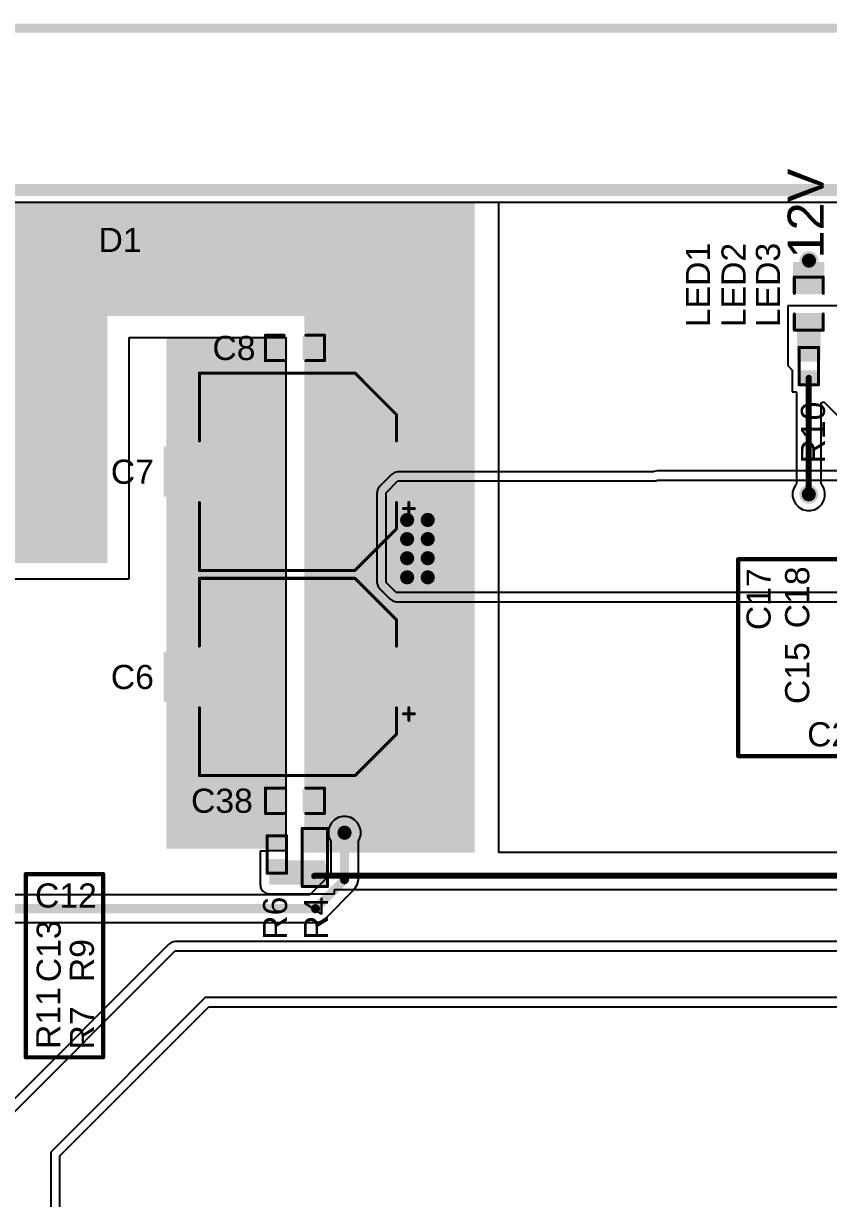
# Model space of a CAD drawing. Header units: millimetres. Extents: x -1.53 to 7.44, y -0.61 to 4.57.
# Drawn here: x 0.169 to 1.504, y 2.585 to 4.532 of the extents above; entities that cross this region are included whole.
import ezdxf

# ---------------------------------------------------------------- set-up
doc = ezdxf.new("R2010")
doc.units = ezdxf.units.MM
doc.header["$MEASUREMENT"] = 0
for name, color, linetype in [('BottomLayer', 5, 'Continuous'), ('BottomSolder', 6, 'Continuous'), ('Mechanical1', 6, 'Continuous'), ('Mechanical2', 216, 'Continuous'), ('TopLayer', 1, 'Continuous'), ('TopOverlay', 2, 'Continuous'), ('TopPaste', 8, 'Continuous'), ('TopSolder', 216, 'Continuous'), ('ViaHoleLayer', 16, 'Continuous')]:
    doc.layers.add(name, color=color, linetype=linetype)
doc.styles.add('Arial', font='', dxfattribs={"height": 0.2})
doc.styles.get('Arial').set_extended_font_data('Arial')

# ---------------------------------------------------------------- blocks, each defined once
blk = doc.blocks.new('R___0402_123')
at = {"layer": 'TopLayer'}
for points in [[(-0.0275, -0.0125), (-0.0275, 0.0125), (-0.0095, 0.0125), (-0.0095, -0.0125)], [(0.0095, -0.0125), (0.0095, 0.0125), (0.0275, 0.0125), (0.0275, -0.0125)]]:
    blk.add_hatch(color=1, dxfattribs=at).paths.add_polyline_path(points)
at = {"layer": 'TopPaste'}
for points in [[(-0.0275, -0.0125), (-0.0275, 0.0125), (-0.0095, 0.0125), (-0.0095, -0.0125)], [(0.0095, -0.0125), (0.0095, 0.0125), (0.0275, 0.0125), (0.0275, -0.0125)]]:
    blk.add_hatch(color=8, dxfattribs=at).paths.add_polyline_path(points)
at = {"layer": 'TopSolder'}
for points in [[(-0.0297, -0.0147), (-0.0297, 0.0147), (-0.0073, 0.0147), (-0.0073, -0.0147)], [(0.0073, -0.0147), (0.0073, 0.0147), (0.0297, 0.0147), (0.0297, -0.0147)]]:
    blk.add_hatch(color=216, dxfattribs=at).paths.add_polyline_path(points)
at = {"layer": 'TopOverlay'}
for points, const_width in [([(-0.031, 0.016), (0.031, 0.016)], 0.005), ([(-0.031, 0.016), (-0.031, -0.016)], 0.005), ([(0.031, 0.016), (0.031, -0.016)], 0.005), ([(-0.031, -0.016), (0.031, -0.016)], 0.005), ([(-0.032, -0.017), (0.032, -0.017)], 0.000127)]:
    blk.add_lwpolyline(points, dxfattribs=dict(at, const_width=const_width))
for points, const_width in [([(-0.0323, 0.016, 1), (-0.0297, 0.016, 1)], 0.0025), ([(-0.0323, 0.016, 1), (-0.0297, 0.016, 1)], 0.0025), ([(0.0297, 0.016, 1), (0.0323, 0.016, 1)], 0.0025), ([(0.0297, 0.016, 1), (0.0323, 0.016, 1)], 0.0025), ([(-0.0323, -0.016, 1), (-0.0297, -0.016, 1)], 0.0025), ([(-0.0323, -0.016, 1), (-0.0297, -0.016, 1)], 0.0025), ([(-0.032, -0.017, 1), (-0.032, -0.017, 1)], 0.0000635), ([(0.0297, -0.016, 1), (0.0323, -0.016, 1)], 0.0025), ([(0.0297, -0.016, 1), (0.0323, -0.016, 1)], 0.0025), ([(0.032, -0.017, 1), (0.032, -0.017, 1)], 0.0000635)]:
    blk.add_lwpolyline(points, format="xyb", close=True, dxfattribs=dict(at, const_width=const_width))
blk = doc.blocks.new('R___0402_127')
at = {"layer": 'TopLayer'}
for points in [[(-0.0275, -0.0125), (-0.0275, 0.0125), (-0.0095, 0.0125), (-0.0095, -0.0125)], [(0.0095, -0.0125), (0.0095, 0.0125), (0.0275, 0.0125), (0.0275, -0.0125)]]:
    blk.add_hatch(color=1, dxfattribs=at).paths.add_polyline_path(points)
at = {"layer": 'TopPaste'}
for points in [[(-0.0275, -0.0125), (-0.0275, 0.0125), (-0.0095, 0.0125), (-0.0095, -0.0125)], [(0.0095, -0.0125), (0.0095, 0.0125), (0.0275, 0.0125), (0.0275, -0.0125)]]:
    blk.add_hatch(color=8, dxfattribs=at).paths.add_polyline_path(points)
at = {"layer": 'TopSolder'}
for points in [[(-0.0297, -0.0147), (-0.0297, 0.0147), (-0.0073, 0.0147), (-0.0073, -0.0147)], [(0.0073, -0.0147), (0.0073, 0.0147), (0.0297, 0.0147), (0.0297, -0.0147)]]:
    blk.add_hatch(color=216, dxfattribs=at).paths.add_polyline_path(points)
at = {"layer": 'TopOverlay'}
for points, const_width in [([(-0.031, -0.016), (-0.031, 0.016)], 0.005), ([(0.031, 0.016), (-0.031, 0.016)], 0.005), ([(0.031, -0.016), (0.031, 0.016)], 0.005), ([(0.031, -0.016), (-0.031, -0.016)], 0.005), ([(0.032, -0.017), (-0.032, -0.017)], 0.000127)]:
    blk.add_lwpolyline(points, dxfattribs=dict(at, const_width=const_width))
for points, const_width in [([(-0.0323, 0.016, 1), (-0.0297, 0.016, 1)], 0.0025), ([(-0.0323, 0.016, 1), (-0.0297, 0.016, 1)], 0.0025), ([(0.0297, 0.016, 1), (0.0323, 0.016, 1)], 0.0025), ([(0.0297, 0.016, 1), (0.0323, 0.016, 1)], 0.0025), ([(-0.0323, -0.016, 1), (-0.0297, -0.016, 1)], 0.0025), ([(-0.0323, -0.016, 1), (-0.0297, -0.016, 1)], 0.0025), ([(-0.032, -0.017, 1), (-0.032, -0.017, 1)], 0.0000635), ([(0.0297, -0.016, 1), (0.0323, -0.016, 1)], 0.0025), ([(0.0297, -0.016, 1), (0.0323, -0.016, 1)], 0.0025), ([(0.032, -0.017, 1), (0.032, -0.017, 1)], 0.0000635)]:
    blk.add_lwpolyline(points, format="xyb", close=True, dxfattribs=dict(at, const_width=const_width))
blk = doc.blocks.new('R___0603_129')
at = {"layer": 'TopLayer'}
for points in [[(-0.015, 0.0175), (-0.015, -0.0175), (-0.045, -0.0175), (-0.045, 0.0175)], [(0.045, 0.0175), (0.045, -0.0175), (0.015, -0.0175), (0.015, 0.0175)]]:
    blk.add_hatch(color=1, dxfattribs=at).paths.add_polyline_path(points)
at = {"layer": 'TopPaste'}
for points in [[(-0.015, 0.0175), (-0.015, -0.0175), (-0.045, -0.0175), (-0.045, 0.0175)], [(0.045, 0.0175), (0.045, -0.0175), (0.015, -0.0175), (0.015, 0.0175)]]:
    blk.add_hatch(color=8, dxfattribs=at).paths.add_polyline_path(points)
at = {"layer": 'TopSolder'}
for points in [[(-0.011, 0.0215), (-0.011, -0.0215), (-0.049, -0.0215), (-0.049, 0.0215)], [(0.049, 0.0215), (0.049, -0.0215), (0.011, -0.0215), (0.011, 0.0215)]]:
    blk.add_hatch(color=216, dxfattribs=at).paths.add_polyline_path(points)
at = {"layer": 'TopOverlay', "const_width": 0.005}
for points in [[(-0.048, 0.021), (0.048, 0.021)], [(-0.048, 0.021), (-0.048, -0.021)], [(0.048, 0.021), (0.048, -0.021)], [(-0.048, -0.021), (0.048, -0.021)]]:
    blk.add_lwpolyline(points, dxfattribs=at)
at = {"layer": 'TopOverlay', "const_width": 0.0025}
for points in [[(-0.04925, 0.021, 1), (-0.04675, 0.021, 1)], [(-0.04925, 0.021, 1), (-0.04675, 0.021, 1)], [(0.04675, 0.021, 1), (0.04925, 0.021, 1)], [(0.04675, 0.021, 1), (0.04925, 0.021, 1)], [(-0.04925, -0.021, 1), (-0.04675, -0.021, 1)], [(-0.04925, -0.021, 1), (-0.04675, -0.021, 1)], [(0.04675, -0.021, 1), (0.04925, -0.021, 1)], [(0.04675, -0.021, 1), (0.04925, -0.021, 1)]]:
    blk.add_lwpolyline(points, format="xyb", close=True, dxfattribs=at)
blk = doc.blocks.new('LED_0603_144')
at = {"layer": 'TopLayer'}
for points in [[(-0.0394, 0.0197), (-0.0197, 0.0197), (-0.0197, -0.0197), (-0.0394, -0.0197)], [(0.0197, 0.0197), (0.0394, 0.0197), (0.0394, -0.0197), (0.0197, -0.0197)]]:
    blk.add_hatch(color=1, dxfattribs=at).paths.add_polyline_path(points)
at = {"layer": 'TopOverlay'}
blk.add_hatch(color=2, dxfattribs=at).paths.add_polyline_path([(0.044, -0.026), (0.069, -0.026), (0.069, 0.026), (0.044, 0.026)])
at = {"layer": 'TopPaste'}
for points in [[(-0.0394, 0.0197), (-0.0197, 0.0197), (-0.0197, -0.0197), (-0.0394, -0.0197)], [(0.0197, 0.0197), (0.0394, 0.0197), (0.0394, -0.0197), (0.0197, -0.0197)]]:
    blk.add_hatch(color=8, dxfattribs=at).paths.add_polyline_path(points)
at = {"layer": 'TopSolder'}
for points in [[(-0.0434, 0.0237), (-0.0157, 0.0237), (-0.0157, -0.0237), (-0.0434, -0.0237)], [(0.0157, 0.0237), (0.0434, 0.0237), (0.0434, -0.0237), (0.0157, -0.0237)]]:
    blk.add_hatch(color=216, dxfattribs=at).paths.add_polyline_path(points)
at = {"layer": 'TopOverlay', "const_width": 0.005}
for points in [[(-0.044, 0.024), (-0.044, -0.024)], [(-0.044, 0.024), (-0.017, 0.024)], [(0.017, 0.024), (0.044, 0.024)], [(0.044, 0.024), (0.044, -0.024)], [(-0.044, -0.024), (-0.017, -0.024)], [(0.017, -0.024), (0.044, -0.024)]]:
    blk.add_lwpolyline(points, dxfattribs=at)
at = {"layer": 'TopOverlay', "const_width": 0.0025}
for points in [[(-0.0452, 0.024, 1), (-0.0428, 0.024, 1)], [(-0.0452, 0.024, 1), (-0.0428, 0.024, 1)], [(-0.0182, 0.024, 1), (-0.0158, 0.024, 1)], [(0.0158, 0.024, 1), (0.0182, 0.024, 1)], [(0.0428, 0.024, 1), (0.0453, 0.024, 1)], [(0.0428, 0.024, 1), (0.0453, 0.024, 1)], [(-0.0452, -0.024, 1), (-0.0428, -0.024, 1)], [(-0.0452, -0.024, 1), (-0.0428, -0.024, 1)], [(-0.0182, -0.024, 1), (-0.0158, -0.024, 1)], [(0.0158, -0.024, 1), (0.0182, -0.024, 1)], [(0.0428, -0.024, 1), (0.0453, -0.024, 1)], [(0.0428, -0.024, 1), (0.0453, -0.024, 1)]]:
    blk.add_lwpolyline(points, format="xyb", close=True, dxfattribs=at)
blk = doc.blocks.new('D2P____177')
at = {"layer": 'TopLayer'}
for points in [[(-0.225, 0.385), (0.225, 0.385), (0.225, 0.035), (-0.225, 0.035)], [(-0.1409, -0.135), (-0.0591, -0.135), (-0.0591, -0.285), (-0.1409, -0.285)], [(0.0591, -0.135), (0.1409, -0.135), (0.1409, -0.285), (0.0591, -0.285)]]:
    blk.add_hatch(color=1, dxfattribs=at).paths.add_polyline_path(points)
at = {"layer": 'TopPaste'}
for points in [[(-0.225, 0.385), (0.225, 0.385), (0.225, 0.035), (-0.225, 0.035)], [(-0.1409, -0.135), (-0.0591, -0.135), (-0.0591, -0.285), (-0.1409, -0.285)], [(0.0591, -0.135), (0.1409, -0.135), (0.1409, -0.285), (0.0591, -0.285)]]:
    blk.add_hatch(color=8, dxfattribs=at).paths.add_polyline_path(points)
at = {"layer": 'TopSolder'}
for points in [[(-0.229, 0.389), (0.229, 0.389), (0.229, 0.031), (-0.229, 0.031)], [(-0.1449, -0.131), (-0.0551, -0.131), (-0.0551, -0.289), (-0.1449, -0.289)], [(0.0551, -0.131), (0.1449, -0.131), (0.1449, -0.289), (0.0551, -0.289)]]:
    blk.add_hatch(color=216, dxfattribs=at).paths.add_polyline_path(points)
at = {"layer": 'TopOverlay', "const_width": 0.01}
for points in [[(-0.205, -0.064), (-0.205, 0.02)], [(0.201, -0.064), (0.201, 0.02)], [(0.201, -0.064), (-0.205, -0.064)], [(-0.151, -0.21), (-0.156, -0.205)], [(-0.156, -0.215), (-0.156, -0.205)], [(-0.156, -0.215), (-0.151, -0.21)]]:
    blk.add_lwpolyline(points, dxfattribs=at)
at = {"layer": 'TopOverlay', "const_width": 0.005}
for points in [[(-0.2075, 0.02, 1), (-0.2025, 0.02, 1)], [(0.1985, 0.02, 1), (0.2035, 0.02, 1)], [(-0.2075, -0.064, 1), (-0.2025, -0.064, 1)], [(-0.2075, -0.064, 1), (-0.2025, -0.064, 1)], [(0.1985, -0.064, 1), (0.2035, -0.064, 1)], [(0.1985, -0.064, 1), (0.2035, -0.064, 1)], [(-0.1585, -0.205, 1), (-0.1535, -0.205, 1)], [(-0.1585, -0.205, 1), (-0.1535, -0.205, 1)], [(-0.1585, -0.215, 1), (-0.1535, -0.215, 1)], [(-0.1585, -0.215, 1), (-0.1535, -0.215, 1)], [(-0.1535, -0.21, 1), (-0.1485, -0.21, 1)], [(-0.1535, -0.21, 1), (-0.1485, -0.21, 1)]]:
    blk.add_lwpolyline(points, format="xyb", close=True, dxfattribs=at)
blk = doc.blocks.new('C___0603_223')
at = {"layer": 'TopLayer'}
for points in [[(-0.015, 0.0175), (-0.015, -0.0175), (-0.045, -0.0175), (-0.045, 0.0175)], [(0.045, 0.0175), (0.045, -0.0175), (0.015, -0.0175), (0.015, 0.0175)]]:
    blk.add_hatch(color=1, dxfattribs=at).paths.add_polyline_path(points)
at = {"layer": 'TopPaste'}
for points in [[(-0.015, 0.0175), (-0.015, -0.0175), (-0.045, -0.0175), (-0.045, 0.0175)], [(0.045, 0.0175), (0.045, -0.0175), (0.015, -0.0175), (0.015, 0.0175)]]:
    blk.add_hatch(color=8, dxfattribs=at).paths.add_polyline_path(points)
at = {"layer": 'TopSolder'}
for points in [[(-0.0126, 0.0199), (-0.0126, -0.0199), (-0.0474, -0.0199), (-0.0474, 0.0199)], [(0.0474, 0.0199), (0.0474, -0.0199), (0.0126, -0.0199), (0.0126, 0.0199)]]:
    blk.add_hatch(color=216, dxfattribs=at).paths.add_polyline_path(points)
at = {"layer": 'TopOverlay', "const_width": 0.005}
for points in [[(-0.049, 0.021), (-0.018, 0.021)], [(-0.049, -0.021), (-0.049, 0.021)], [(0.018, 0.021), (0.049, 0.021)], [(0.049, -0.021), (0.049, 0.021)], [(-0.049, -0.021), (-0.018, -0.021)], [(0.018, -0.021), (0.049, -0.021)]]:
    blk.add_lwpolyline(points, dxfattribs=at)
at = {"layer": 'TopOverlay', "const_width": 0.0025}
for points in [[(-0.0503, 0.021, 1), (-0.0478, 0.021, 1)], [(-0.0503, 0.021, 1), (-0.0478, 0.021, 1)], [(-0.0192, 0.021, 1), (-0.0168, 0.021, 1)], [(0.0168, 0.021, 1), (0.0192, 0.021, 1)], [(0.0478, 0.021, 1), (0.0503, 0.021, 1)], [(0.0478, 0.021, 1), (0.0503, 0.021, 1)], [(-0.0503, -0.021, 1), (-0.0478, -0.021, 1)], [(-0.0503, -0.021, 1), (-0.0478, -0.021, 1)], [(-0.0192, -0.021, 1), (-0.0168, -0.021, 1)], [(0.0168, -0.021, 1), (0.0192, -0.021, 1)], [(0.0478, -0.021, 1), (0.0503, -0.021, 1)], [(0.0478, -0.021, 1), (0.0503, -0.021, 1)]]:
    blk.add_lwpolyline(points, format="xyb", close=True, dxfattribs=at)
blk = doc.blocks.new('C___0603_224')
at = {"layer": 'TopLayer'}
for points in [[(-0.015, 0.0175), (-0.015, -0.0175), (-0.045, -0.0175), (-0.045, 0.0175)], [(0.045, 0.0175), (0.045, -0.0175), (0.015, -0.0175), (0.015, 0.0175)]]:
    blk.add_hatch(color=1, dxfattribs=at).paths.add_polyline_path(points)
at = {"layer": 'TopPaste'}
for points in [[(-0.015, 0.0175), (-0.015, -0.0175), (-0.045, -0.0175), (-0.045, 0.0175)], [(0.045, 0.0175), (0.045, -0.0175), (0.015, -0.0175), (0.015, 0.0175)]]:
    blk.add_hatch(color=8, dxfattribs=at).paths.add_polyline_path(points)
at = {"layer": 'TopSolder'}
for points in [[(-0.0126, 0.0199), (-0.0126, -0.0199), (-0.0474, -0.0199), (-0.0474, 0.0199)], [(0.0474, 0.0199), (0.0474, -0.0199), (0.0126, -0.0199), (0.0126, 0.0199)]]:
    blk.add_hatch(color=216, dxfattribs=at).paths.add_polyline_path(points)
at = {"layer": 'TopOverlay', "const_width": 0.005}
for points in [[(-0.049, 0.021), (-0.018, 0.021)], [(-0.049, -0.021), (-0.049, 0.021)], [(0.018, 0.021), (0.049, 0.021)], [(0.049, -0.021), (0.049, 0.021)], [(-0.049, -0.021), (-0.018, -0.021)], [(0.018, -0.021), (0.049, -0.021)]]:
    blk.add_lwpolyline(points, dxfattribs=at)
at = {"layer": 'TopOverlay', "const_width": 0.0025}
for points in [[(-0.0503, 0.021, 1), (-0.0478, 0.021, 1)], [(-0.0503, 0.021, 1), (-0.0478, 0.021, 1)], [(-0.0192, 0.021, 1), (-0.0168, 0.021, 1)], [(0.0168, 0.021, 1), (0.0192, 0.021, 1)], [(0.0478, 0.021, 1), (0.0503, 0.021, 1)], [(0.0478, 0.021, 1), (0.0503, 0.021, 1)], [(-0.0503, -0.021, 1), (-0.0478, -0.021, 1)], [(-0.0503, -0.021, 1), (-0.0478, -0.021, 1)], [(-0.0192, -0.021, 1), (-0.0168, -0.021, 1)], [(0.0168, -0.021, 1), (0.0192, -0.021, 1)], [(0.0478, -0.021, 1), (0.0503, -0.021, 1)], [(0.0478, -0.021, 1), (0.0503, -0.021, 1)]]:
    blk.add_lwpolyline(points, format="xyb", close=True, dxfattribs=at)
blk = doc.blocks.new('25SVPF100M_225')
at = {"layer": 'TopLayer'}
for points in [[(-0.2185, 0.0374), (-0.0551, 0.0374), (-0.0551, -0.0374), (-0.2185, -0.0374)], [(0.0551, 0.0374), (0.2185, 0.0374), (0.2185, -0.0374), (0.0551, -0.0374)]]:
    blk.add_hatch(color=1, dxfattribs=at).paths.add_polyline_path(points)
at = {"layer": 'TopPaste'}
for points in [[(-0.2185, 0.0374), (-0.0551, 0.0374), (-0.0551, -0.0374), (-0.2185, -0.0374)], [(0.0551, 0.0374), (0.2185, 0.0374), (0.2185, -0.0374), (0.0551, -0.0374)]]:
    blk.add_hatch(color=8, dxfattribs=at).paths.add_polyline_path(points)
at = {"layer": 'TopSolder'}
for points in [[(-0.2225, 0.0414), (-0.0511, 0.0414), (-0.0511, -0.0414), (-0.2225, -0.0414)], [(0.0511, 0.0414), (0.2225, 0.0414), (0.2225, -0.0414), (0.0511, -0.0414)]]:
    blk.add_hatch(color=216, dxfattribs=at).paths.add_polyline_path(points)
at = {"layer": 'TopOverlay', "const_width": 0.005}
for points in [[(-0.0945, 0.1634), (-0.1634, 0.0945)], [(0.1634, 0.1634), (-0.0945, 0.1634)], [(0.1634, 0.1634), (0.1634, 0.0512)], [(-0.1634, 0.0945), (-0.1634, 0.0512)], [(-0.175, 0.061), (-0.193, 0.061)], [(-0.184, 0.072), (-0.184, 0.051)], [(-0.1634, -0.0512), (-0.1634, -0.0945)], [(0.1634, -0.0512), (0.1634, -0.1634)], [(-0.0945, -0.1634), (-0.1634, -0.0945)], [(0.1634, -0.1634), (-0.0945, -0.1634)]]:
    blk.add_lwpolyline(points, dxfattribs=at)
at = {"layer": 'TopOverlay', "const_width": 0.0025}
for points in [[(-0.0957, 0.1634, 1), (-0.0932, 0.1634, 1)], [(-0.0957, 0.1634, 1), (-0.0932, 0.1634, 1)], [(0.1621, 0.1634, 1), (0.1646, 0.1634, 1)], [(0.1621, 0.1634, 1), (0.1646, 0.1634, 1)], [(-0.1646, 0.0945, 1), (-0.1621, 0.0945, 1)], [(-0.1646, 0.0945, 1), (-0.1621, 0.0945, 1)], [(-0.1943, 0.061, 1), (-0.1918, 0.061, 1)], [(-0.1852, 0.072, 1), (-0.1827, 0.072, 1)], [(-0.1762, 0.061, 1), (-0.1737, 0.061, 1)], [(-0.1852, 0.051, 1), (-0.1827, 0.051, 1)], [(-0.1646, 0.0512, 1), (-0.1621, 0.0512, 1)], [(0.1621, 0.0512, 1), (0.1646, 0.0512, 1)], [(-0.1646, -0.0512, 1), (-0.1621, -0.0512, 1)], [(0.1621, -0.0512, 1), (0.1646, -0.0512, 1)], [(-0.1646, -0.0945, 1), (-0.1621, -0.0945, 1)], [(-0.1646, -0.0945, 1), (-0.1621, -0.0945, 1)], [(-0.0957, -0.1634, 1), (-0.0932, -0.1634, 1)], [(-0.0957, -0.1634, 1), (-0.0932, -0.1634, 1)], [(0.1621, -0.1634, 1), (0.1646, -0.1634, 1)], [(0.1621, -0.1634, 1), (0.1646, -0.1634, 1)]]:
    blk.add_lwpolyline(points, format="xyb", close=True, dxfattribs=at)
blk = doc.blocks.new('25SVPF100M_226')
at = {"layer": 'TopLayer'}
for points in [[(-0.2185, 0.0374), (-0.0551, 0.0374), (-0.0551, -0.0374), (-0.2185, -0.0374)], [(0.0551, 0.0374), (0.2185, 0.0374), (0.2185, -0.0374), (0.0551, -0.0374)]]:
    blk.add_hatch(color=1, dxfattribs=at).paths.add_polyline_path(points)
at = {"layer": 'TopPaste'}
for points in [[(-0.2185, 0.0374), (-0.0551, 0.0374), (-0.0551, -0.0374), (-0.2185, -0.0374)], [(0.0551, 0.0374), (0.2185, 0.0374), (0.2185, -0.0374), (0.0551, -0.0374)]]:
    blk.add_hatch(color=8, dxfattribs=at).paths.add_polyline_path(points)
at = {"layer": 'TopSolder'}
for points in [[(-0.2225, 0.0414), (-0.0511, 0.0414), (-0.0511, -0.0414), (-0.2225, -0.0414)], [(0.0511, 0.0414), (0.2225, 0.0414), (0.2225, -0.0414), (0.0511, -0.0414)]]:
    blk.add_hatch(color=216, dxfattribs=at).paths.add_polyline_path(points)
at = {"layer": 'TopOverlay', "const_width": 0.005}
for points in [[(-0.0945, 0.1634), (-0.1634, 0.0945)], [(0.1634, 0.1634), (-0.0945, 0.1634)], [(0.1634, 0.1634), (0.1634, 0.0512)], [(-0.1634, 0.0945), (-0.1634, 0.0512)], [(-0.175, 0.061), (-0.193, 0.061)], [(-0.184, 0.072), (-0.184, 0.051)], [(-0.1634, -0.0512), (-0.1634, -0.0945)], [(0.1634, -0.0512), (0.1634, -0.1634)], [(-0.0945, -0.1634), (-0.1634, -0.0945)], [(0.1634, -0.1634), (-0.0945, -0.1634)]]:
    blk.add_lwpolyline(points, dxfattribs=at)
at = {"layer": 'TopOverlay', "const_width": 0.0025}
for points in [[(-0.0957, 0.1634, 1), (-0.0932, 0.1634, 1)], [(-0.0957, 0.1634, 1), (-0.0932, 0.1634, 1)], [(0.1621, 0.1634, 1), (0.1646, 0.1634, 1)], [(0.1621, 0.1634, 1), (0.1646, 0.1634, 1)], [(-0.1646, 0.0945, 1), (-0.1621, 0.0945, 1)], [(-0.1646, 0.0945, 1), (-0.1621, 0.0945, 1)], [(-0.1943, 0.061, 1), (-0.1918, 0.061, 1)], [(-0.1852, 0.072, 1), (-0.1827, 0.072, 1)], [(-0.1762, 0.061, 1), (-0.1737, 0.061, 1)], [(-0.1852, 0.051, 1), (-0.1827, 0.051, 1)], [(-0.1646, 0.0512, 1), (-0.1621, 0.0512, 1)], [(0.1621, 0.0512, 1), (0.1646, 0.0512, 1)], [(-0.1646, -0.0512, 1), (-0.1621, -0.0512, 1)], [(0.1621, -0.0512, 1), (0.1646, -0.0512, 1)], [(-0.1646, -0.0945, 1), (-0.1621, -0.0945, 1)], [(-0.1646, -0.0945, 1), (-0.1621, -0.0945, 1)], [(-0.0957, -0.1634, 1), (-0.0932, -0.1634, 1)], [(-0.0957, -0.1634, 1), (-0.0932, -0.1634, 1)], [(0.1621, -0.1634, 1), (0.1646, -0.1634, 1)], [(0.1621, -0.1634, 1), (0.1646, -0.1634, 1)]]:
    blk.add_lwpolyline(points, format="xyb", close=True, dxfattribs=at)

msp = doc.modelspace()

# ---------------------------------------------------------------- hatches: boundary and pattern name
at = {"layer": 'BottomLayer'}
h = msp.add_hatch(color=5, dxfattribs=at)
edge = h.paths.add_edge_path()
edge.add_arc((1.4713, 4.1387), 0.0118, 0, 360)
h = msp.add_hatch(color=5, dxfattribs=at)
edge = h.paths.add_edge_path()
edge.add_arc((1.471, 3.7516), 0.0118, 0, 360)
h = msp.add_hatch(color=5, dxfattribs=at)
edge = h.paths.add_edge_path()
edge.add_arc((0.805, 3.7091), 0.0118, 0, 360)
h = msp.add_hatch(color=5, dxfattribs=at)
edge = h.paths.add_edge_path()
edge.add_arc((0.8392, 3.7091), 0.0118, 0, 360)
h = msp.add_hatch(color=5, dxfattribs=at)
edge = h.paths.add_edge_path()
edge.add_arc((0.805, 3.6774), 0.0118, 0, 360)
h = msp.add_hatch(color=5, dxfattribs=at)
edge = h.paths.add_edge_path()
edge.add_arc((0.8392, 3.6774), 0.0118, 0, 360)
h = msp.add_hatch(color=5, dxfattribs=at)
edge = h.paths.add_edge_path()
edge.add_arc((0.805, 3.6457), 0.0118, 0, 360)
h = msp.add_hatch(color=5, dxfattribs=at)
edge = h.paths.add_edge_path()
edge.add_arc((0.8392, 3.6457), 0.0118, 0, 360)
h = msp.add_hatch(color=5, dxfattribs=at)
edge = h.paths.add_edge_path()
edge.add_arc((0.805, 3.614), 0.0118, 0, 360)
h = msp.add_hatch(color=5, dxfattribs=at)
edge = h.paths.add_edge_path()
edge.add_arc((0.8392, 3.614), 0.0118, 0, 360)
h = msp.add_hatch(color=5, dxfattribs=at)
edge = h.paths.add_edge_path()
edge.add_arc((0.7012, 3.191), 0.0118, 0, 360)
at = {"layer": 'BottomSolder'}
h = msp.add_hatch(color=6, dxfattribs=at)
edge = h.paths.add_edge_path()
edge.add_arc((1.4713, 4.1387), 0.0158, 0, 360)
h = msp.add_hatch(color=6, dxfattribs=at)
edge = h.paths.add_edge_path()
edge.add_arc((1.471, 3.7516), 0.0158, 0, 360)
h = msp.add_hatch(color=6, dxfattribs=at)
edge = h.paths.add_edge_path()
edge.add_arc((0.805, 3.7091), 0.0158, 0, 360)
h = msp.add_hatch(color=6, dxfattribs=at)
edge = h.paths.add_edge_path()
edge.add_arc((0.8392, 3.7091), 0.0158, 0, 360)
h = msp.add_hatch(color=6, dxfattribs=at)
edge = h.paths.add_edge_path()
edge.add_arc((0.805, 3.6774), 0.0158, 0, 360)
h = msp.add_hatch(color=6, dxfattribs=at)
edge = h.paths.add_edge_path()
edge.add_arc((0.8392, 3.6774), 0.0158, 0, 360)
h = msp.add_hatch(color=6, dxfattribs=at)
edge = h.paths.add_edge_path()
edge.add_arc((0.805, 3.6457), 0.0158, 0, 360)
h = msp.add_hatch(color=6, dxfattribs=at)
edge = h.paths.add_edge_path()
edge.add_arc((0.8392, 3.6457), 0.0158, 0, 360)
h = msp.add_hatch(color=6, dxfattribs=at)
edge = h.paths.add_edge_path()
edge.add_arc((0.805, 3.614), 0.0158, 0, 360)
h = msp.add_hatch(color=6, dxfattribs=at)
edge = h.paths.add_edge_path()
edge.add_arc((0.8392, 3.614), 0.0158, 0, 360)
h = msp.add_hatch(color=6, dxfattribs=at)
edge = h.paths.add_edge_path()
edge.add_arc((0.7012, 3.191), 0.0158, 0, 360)
at = {"layer": 'TopLayer'}
for points in [[(-0.16, 4.047), (0.917, 4.047), (0.917, 4.236), (-0.16, 4.236)], [(-0.16, 3.638), (0.308, 3.638), (0.308, 4.1991), (-0.16, 4.1991)], [(0.6345, 3.158), (0.917, 3.158), (0.917, 4.1991), (0.6345, 4.1991)], [(1.4831, 4.0972), (1.4831, 4.1387), (1.4594, 4.1387), (1.4594, 4.0972)], [(1.4513, 3.9735), (1.4907, 3.9735), (1.4907, 4.0477), (1.4513, 4.0477)], [(0.4055, 3.1645), (0.604, 3.1645), (0.604, 4.0115), (0.4055, 4.0115)], [(0.5765, 3.105), (0.6695, 3.105), (0.6695, 3.1455), (0.5765, 3.1455)]]:
    msp.add_hatch(color=1, dxfattribs=at).paths.add_polyline_path(points)
h = msp.add_hatch(color=1, dxfattribs=at)
edge = h.paths.add_edge_path()
edge.add_arc((1.4713, 4.1387), 0.0118, 0, 360)
h = msp.add_hatch(color=1, dxfattribs=at)
edge = h.paths.add_edge_path()
edge.add_arc((1.471, 3.7516), 0.0118, 0, 360)
h = msp.add_hatch(color=1, dxfattribs=at)
edge = h.paths.add_edge_path()
edge.add_arc((0.805, 3.7091), 0.0118, 0, 360)
h = msp.add_hatch(color=1, dxfattribs=at)
edge = h.paths.add_edge_path()
edge.add_arc((0.8392, 3.7091), 0.0118, 0, 360)
h = msp.add_hatch(color=1, dxfattribs=at)
edge = h.paths.add_edge_path()
edge.add_arc((0.805, 3.6774), 0.0118, 0, 360)
h = msp.add_hatch(color=1, dxfattribs=at)
edge = h.paths.add_edge_path()
edge.add_arc((0.8392, 3.6774), 0.0118, 0, 360)
h = msp.add_hatch(color=1, dxfattribs=at)
edge = h.paths.add_edge_path()
edge.add_arc((0.805, 3.6457), 0.0118, 0, 360)
h = msp.add_hatch(color=1, dxfattribs=at)
edge = h.paths.add_edge_path()
edge.add_arc((0.8392, 3.6457), 0.0118, 0, 360)
h = msp.add_hatch(color=1, dxfattribs=at)
edge = h.paths.add_edge_path()
edge.add_arc((0.805, 3.614), 0.0118, 0, 360)
h = msp.add_hatch(color=1, dxfattribs=at)
edge = h.paths.add_edge_path()
edge.add_arc((0.8392, 3.614), 0.0118, 0, 360)
h = msp.add_hatch(color=1, dxfattribs=at)
edge = h.paths.add_edge_path()
edge.add_arc((0.7012, 3.191), 0.0118, 0, 360)
at = {"layer": 'TopSolder'}
h = msp.add_hatch(color=216, dxfattribs=at)
edge = h.paths.add_edge_path()
edge.add_arc((1.4713, 4.1387), 0.0158, 0, 360)
h = msp.add_hatch(color=216, dxfattribs=at)
edge = h.paths.add_edge_path()
edge.add_arc((1.471, 3.7516), 0.0158, 0, 360)
h = msp.add_hatch(color=216, dxfattribs=at)
edge = h.paths.add_edge_path()
edge.add_arc((0.805, 3.7091), 0.0158, 0, 360)
h = msp.add_hatch(color=216, dxfattribs=at)
edge = h.paths.add_edge_path()
edge.add_arc((0.8392, 3.7091), 0.0158, 0, 360)
h = msp.add_hatch(color=216, dxfattribs=at)
edge = h.paths.add_edge_path()
edge.add_arc((0.805, 3.6774), 0.0158, 0, 360)
h = msp.add_hatch(color=216, dxfattribs=at)
edge = h.paths.add_edge_path()
edge.add_arc((0.8392, 3.6774), 0.0158, 0, 360)
h = msp.add_hatch(color=216, dxfattribs=at)
edge = h.paths.add_edge_path()
edge.add_arc((0.805, 3.6457), 0.0158, 0, 360)
h = msp.add_hatch(color=216, dxfattribs=at)
edge = h.paths.add_edge_path()
edge.add_arc((0.8392, 3.6457), 0.0158, 0, 360)
h = msp.add_hatch(color=216, dxfattribs=at)
edge = h.paths.add_edge_path()
edge.add_arc((0.805, 3.614), 0.0158, 0, 360)
h = msp.add_hatch(color=216, dxfattribs=at)
edge = h.paths.add_edge_path()
edge.add_arc((0.8392, 3.614), 0.0158, 0, 360)
h = msp.add_hatch(color=216, dxfattribs=at)
edge = h.paths.add_edge_path()
edge.add_arc((0.7012, 3.191), 0.0158, 0, 360)
at = {"layer": 'ViaHoleLayer'}
h = msp.add_hatch(color=16, dxfattribs=at)
edge = h.paths.add_edge_path()
edge.add_arc((1.4713, 4.1387), 0.00591, 0, 360)
h = msp.add_hatch(color=16, dxfattribs=at)
edge = h.paths.add_edge_path()
edge.add_arc((1.471, 3.7516), 0.00591, 0, 360)
h = msp.add_hatch(color=16, dxfattribs=at)
edge = h.paths.add_edge_path()
edge.add_arc((0.805, 3.7091), 0.00591, 0, 360)
h = msp.add_hatch(color=16, dxfattribs=at)
edge = h.paths.add_edge_path()
edge.add_arc((0.8392, 3.7091), 0.00591, 0, 360)
h = msp.add_hatch(color=16, dxfattribs=at)
edge = h.paths.add_edge_path()
edge.add_arc((0.805, 3.6774), 0.00591, 0, 360)
h = msp.add_hatch(color=16, dxfattribs=at)
edge = h.paths.add_edge_path()
edge.add_arc((0.8392, 3.6774), 0.00591, 0, 360)
h = msp.add_hatch(color=16, dxfattribs=at)
edge = h.paths.add_edge_path()
edge.add_arc((0.805, 3.6457), 0.00591, 0, 360)
h = msp.add_hatch(color=16, dxfattribs=at)
edge = h.paths.add_edge_path()
edge.add_arc((0.8392, 3.6457), 0.00591, 0, 360)
h = msp.add_hatch(color=16, dxfattribs=at)
edge = h.paths.add_edge_path()
edge.add_arc((0.805, 3.614), 0.00591, 0, 360)
h = msp.add_hatch(color=16, dxfattribs=at)
edge = h.paths.add_edge_path()
edge.add_arc((0.8392, 3.614), 0.00591, 0, 360)
h = msp.add_hatch(color=16, dxfattribs=at)
edge = h.paths.add_edge_path()
edge.add_arc((0.7012, 3.191), 0.00591, 0, 360)

# ---------------------------------------------------------------- linework, layer by layer
at = {"layer": 'BottomLayer'}
for p, q in [((-1.4358, 4.2354), (6.9611, 4.2354)), ((0.7789, 3.7846), (0.7595, 3.7651)), ((0.7839, 3.7879), (0.7789, 3.7846)), ((0.7897, 3.789), (0.7839, 3.7879)), ((1.214, 3.789), (0.7897, 3.789)), ((1.2141, 3.7891), (1.214, 3.789)), ((1.22, 3.7903), (1.2141, 3.7891)), ((1.5353, 3.7903), (1.22, 3.7903)), ((0.7562, 3.7601), (0.755, 3.7543)), ((0.7595, 3.7651), (0.7562, 3.7601)), ((0.7703, 3.7543), (0.7897, 3.7737)), ((0.7897, 3.7737), (1.2187, 3.7737)), ((1.2187, 3.7737), (1.22, 3.775)), ((1.22, 3.775), (1.9196, 3.775)), ((0.755, 3.7543), (0.755, 3.6057)), ((0.7703, 3.6057), (0.7703, 3.7543)), ((0.755, 3.6057), (0.7562, 3.5999)), ((0.787, 3.589), (0.7703, 3.6057)), ((0.7562, 3.5999), (0.7595, 3.5949)), ((0.7595, 3.5949), (0.7762, 3.5782)), ((1.21, 3.589), (0.787, 3.589)), ((2.108, 3.589), (1.21, 3.589)), ((0.7762, 3.5782), (0.7811, 3.5749)), ((0.7811, 3.5749), (0.787, 3.5737)), ((0.787, 3.5737), (1.21, 3.5737)), ((1.21, 3.5737), (2.108, 3.5737)), ((0.6847, 3.2125), (0.6798, 3.2075)), ((0.6909, 3.216), (0.6847, 3.2125)), ((0.6977, 3.2178), (0.6909, 3.216)), ((0.7047, 3.2178), (0.6977, 3.2178)), ((0.7116, 3.216), (0.7047, 3.2178)), ((0.7177, 3.2125), (0.7116, 3.216)), ((0.7227, 3.2075), (0.7177, 3.2125)), ((0.6762, 3.2013), (0.6744, 3.1945)), ((0.6744, 3.1945), (0.6744, 3.1875)), ((0.6798, 3.2075), (0.6762, 3.2013)), ((0.7262, 3.2013), (0.7227, 3.2075)), ((0.728, 3.1945), (0.7262, 3.2013)), ((0.728, 3.1875), (0.728, 3.1945)), ((0.6744, 3.1875), (0.6762, 3.1807)), ((0.6762, 3.1807), (0.6783, 3.1771)), ((0.6783, 3.1771), (0.6783, 3.1227)), ((0.7241, 3.1771), (0.7262, 3.1807)), ((0.7241, 3.1132), (0.7241, 3.1771)), ((0.7262, 3.1807), (0.728, 3.1875)), ((0.6783, 3.1227), (0.6437, 3.0881)), ((0.6694, 3.049), (0.7174, 3.097)), ((0.7174, 3.097), (0.7224, 3.1044)), ((0.7224, 3.1044), (0.7241, 3.1132)), ((0.6437, 3.0881), (0.0223, 3.0881)), ((0.0223, 3.0422), (0.6532, 3.0422)), ((0.6532, 3.0422), (0.662, 3.044)), ((0.662, 3.044), (0.6694, 3.049)), ((0.4097, 3.0063), (0.1122, 2.7088)), ((0.4146, 3.0096), (0.4097, 3.0063)), ((0.4205, 3.0108), (0.4146, 3.0096)), ((2.036, 3.0108), (0.4205, 3.0108)), ((0.123, 2.698), (0.4205, 2.9955)), ((0.4205, 2.9955), (2.036, 2.9955)), ((0.47, 2.918), (0.214, 2.662)), ((0.2293, 2.6557), (0.4763, 2.9027)), ((2.036, 2.918), (0.47, 2.918)), ((0.4763, 2.9027), (2.036, 2.9027)), ((0.214, 2.662), (0.214, 1.94)), ((0.2293, 1.94), (0.2293, 2.6557))]:
    msp.add_line(p, q, dxfattribs=at)
at = {"layer": 'BottomLayer', "const_width": 0.015}
for points in [[(0.7012, 3.1132), (0.7012, 3.191)], [(0.6532, 3.0652), (0.7012, 3.1132)], [(0.0084, 3.0652), (0.6532, 3.0652)]]:
    msp.add_lwpolyline(points, dxfattribs=at)
at = {"layer": 'BottomLayer', "const_width": 0.0075}
for points in [[(0.6975, 3.191, 1), (0.705, 3.191, 1)], [(0.6975, 3.1132, 1), (0.705, 3.1132, 1)], [(0.6975, 3.1132, 1), (0.705, 3.1132, 1)], [(0.6494, 3.0652, 1), (0.6569, 3.0652, 1)], [(0.6494, 3.0652, 1), (0.6569, 3.0652, 1)]]:
    msp.add_lwpolyline(points, format="xyb", close=True, dxfattribs=at)
at = {"layer": 'Mechanical1', "const_width": 0.015}
msp.add_lwpolyline([(-1.5201, 4.524), (2.3561, 4.524)], dxfattribs=at)
at = {"layer": 'Mechanical2', "const_width": 0.02}
msp.add_lwpolyline([(-1.4358, 4.2558), (6.9611, 4.2558)], dxfattribs=at)
at = {"layer": 'TopLayer'}
for p, q in [((0.957, 4.2354), (1.831, 4.2354)), ((0.957, 4.0269), (0.957, 4.2354)), ((1.644, 4.0639), (1.436, 4.0639)), ((1.436, 4.0639), (1.436, 3.9649)), ((0.344, 3.6118), (0.344, 4.0115)), ((0.344, 4.0115), (0.604, 4.0115)), ((0.604, 4.0115), (0.604, 3.1608)), ((0.957, 3.158), (0.957, 4.0269)), ((1.436, 3.9649), (1.4435, 3.9574)), ((1.4435, 3.9574), (1.4435, 3.9215)), ((1.4435, 3.9215), (1.4506, 3.9215)), ((1.4506, 3.9215), (1.4506, 3.7691)), ((1.4914, 3.903), (1.496, 3.9049)), ((1.4914, 3.7691), (1.4914, 3.903)), ((1.496, 3.9049), (1.527, 3.8739)), ((1.446, 3.7619), (1.4442, 3.7551)), ((1.4495, 3.7681), (1.446, 3.7619)), ((1.4506, 3.7691), (1.4495, 3.7681)), ((1.4925, 3.7681), (1.4914, 3.7691)), ((1.496, 3.7619), (1.4925, 3.7681)), ((1.4978, 3.7551), (1.496, 3.7619)), ((1.4442, 3.7551), (1.4442, 3.7481)), ((1.4442, 3.7481), (1.446, 3.7413)), ((1.446, 3.7413), (1.4495, 3.7351)), ((1.4925, 3.7351), (1.496, 3.7413)), ((1.496, 3.7413), (1.4978, 3.7481)), ((1.4978, 3.7481), (1.4978, 3.7551)), ((1.4495, 3.7351), (1.4545, 3.7301)), ((1.4545, 3.7301), (1.4607, 3.7266)), ((1.4607, 3.7266), (1.4675, 3.7248)), ((1.4675, 3.7248), (1.4745, 3.7248)), ((1.4745, 3.7248), (1.4813, 3.7266)), ((1.4813, 3.7266), (1.4875, 3.7301)), ((1.4875, 3.7301), (1.4925, 3.7351)), ((-0.2706, 3.6118), (0.344, 3.6118)), ((0.575, 3.1605), (0.5615, 3.1605)), ((0.5615, 3.1605), (0.5615, 3.147)), ((0.5765, 3.1608), (0.575, 3.1605)), ((0.604, 3.1608), (0.5765, 3.1608)), ((1.527, 3.158), (0.957, 3.158)), ((0.5615, 3.147), (0.5612, 3.1455)), ((0.5612, 3.1455), (0.5612, 3.105)), ((0.5612, 3.105), (0.5624, 3.0991)), ((0.5624, 3.0991), (0.5657, 3.0942)), ((0.6845, 3.09), (0.6845, 3.097)), ((0.6845, 3.097), (1.8182, 3.097)), ((0.5657, 3.0942), (0.5706, 3.0909)), ((0.5706, 3.0909), (0.5765, 3.0897)), ((0.5765, 3.0897), (0.6695, 3.0897)), ((0.6695, 3.0897), (0.671, 3.09)), ((0.671, 3.09), (0.6845, 3.09))]:
    msp.add_line(p, q, dxfattribs=at)
at = {"layer": 'TopLayer', "const_width": 0.01}
for points in [[(1.471, 3.7516), (1.471, 3.9446)], [(0.6509, 3.1193), (0.651, 3.1194)], [(0.652, 3.12), (1.824, 3.12)]]:
    msp.add_lwpolyline(points, dxfattribs=at)
at = {"layer": 'TopLayer', "const_width": 0.005}
for points in [[(1.4685, 3.9446, 1), (1.4735, 3.9446, 1)], [(1.4685, 3.7516, 1), (1.4735, 3.7516, 1)], [(0.6484, 3.1193, 1), (0.6534, 3.1193, 1)], [(0.6485, 3.1194, 1), (0.6535, 3.1194, 1)], [(0.6495, 3.12, 1), (0.6545, 3.12, 1)]]:
    msp.add_lwpolyline(points, format="xyb", close=True, dxfattribs=at)
at = {"layer": 'TopOverlay', "const_width": 0.007}
for points in [[(1.354, 3.644), (1.698, 3.644)], [(1.354, 3.318), (1.354, 3.644)], [(1.354, 3.318), (1.698, 3.318)], [(0.1728, 3.1225), (0.301, 3.1225)], [(0.1728, 2.819), (0.1728, 3.1225)], [(0.301, 2.819), (0.301, 3.1225)], [(0.1728, 2.819), (0.301, 2.819)]]:
    msp.add_lwpolyline(points, dxfattribs=at)
at = {"layer": 'TopOverlay', "const_width": 0.0035}
for points in [[(1.3522, 3.644, 1), (1.3558, 3.644, 1)], [(1.3522, 3.644, 1), (1.3558, 3.644, 1)], [(1.3522, 3.318, 1), (1.3558, 3.318, 1)], [(1.3522, 3.318, 1), (1.3558, 3.318, 1)], [(0.171, 3.1225, 1), (0.1745, 3.1225, 1)], [(0.171, 3.1225, 1), (0.1745, 3.1225, 1)], [(0.2993, 3.1225, 1), (0.3028, 3.1225, 1)], [(0.2993, 3.1225, 1), (0.3028, 3.1225, 1)], [(0.171, 2.819, 1), (0.1745, 2.819, 1)], [(0.171, 2.819, 1), (0.1745, 2.819, 1)], [(0.2993, 2.819, 1), (0.3028, 2.819, 1)], [(0.2993, 2.819, 1), (0.3028, 2.819, 1)]]:
    msp.add_lwpolyline(points, format="xyb", close=True, dxfattribs=at)

# ---------------------------------------------------------------- block references
for name, p, rotation in [('D2P____177', (-0.1242, 3.9741), 270), ('LED_0603_144', (1.471, 4.0674), 90), ('R___0402_123', (1.471, 3.964), 90), ('25SVPF100M_225', (0.624, 3.789), 180), ('25SVPF100M_226', (0.624, 3.449), 180), ('R___0603_129', (0.652, 3.15), 90), ('R___0402_127', (0.589, 3.155), 270)]:
    msp.add_blockref(name, p, dxfattribs=dict(rotation=rotation))
for name, p in [('C___0603_224', (0.619, 3.994)), ('C___0603_223', (0.619, 3.244))]:
    msp.add_blockref(name, p)

# ---------------------------------------------------------------- texts
at = {"layer": 'TopOverlay', "style": 'Arial'}
for s, height, p in [('12V', 0.06, (1.4959, 4.142)), ('LED1', 0.04, (1.3072, 4.0284)), ('LED2', 0.04, (1.3662, 4.0284)), ('LED3', 0.04, (1.4232, 4.0284)), ('R10', 0.04, (1.4978, 3.8025)), ('C17', 0.04, (1.4077, 3.5266)), ('C18', 0.04, (1.4717, 3.5296)), ('C15', 0.04, (1.4717, 3.4041)), ('R6', 0.04, (0.606, 3.0137)), ('R4', 0.04, (0.674, 3.0137)), ('C13', 0.04, (0.2307, 2.9433)), ('R9', 0.04, (0.2857, 2.9434)), ('R11', 0.04, (0.23, 2.8327)), ('R7', 0.04, (0.286, 2.8318))]:
    msp.add_text(s, height=height, rotation=90, dxfattribs=at).set_placement(p)
for s, p in [('D1', (0.2933, 4.153)), ('C8', (0.4822, 3.974)), ('C7', (0.3137, 3.769)), ('C6', (0.3137, 3.429)), ('C23', (1.4682, 3.334)), ('C38', (0.4467, 3.224)), ('C12', (0.188, 3.067))]:
    msp.add_text(s, height=0.04, dxfattribs=at).set_placement(p)

doc.saveas('drawing.dxf')
